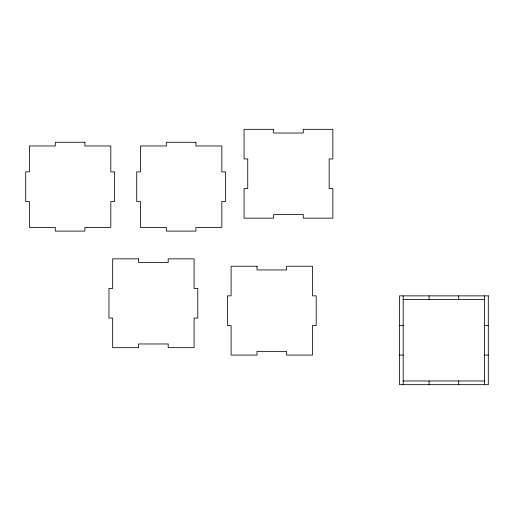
<?xml version="1.0" encoding="UTF-8"?>
<svg xmlns="http://www.w3.org/2000/svg" width="514" height="514" viewBox="0 0 514 514"><rect width="100%" height="100%" fill="white"/><g stroke="black" fill="none" stroke-linecap="round" stroke-linejoin="round"><path stroke-width="0.77" d="M403.182 299.559L484.599 299.559M399.481 325.465L403.182 325.465M484.599 325.465L488.3 325.465M399.481 355.071L403.182 355.071M484.599 355.071L488.3 355.071M403.182 380.977L484.599 380.977M484.599 295.858L484.599 384.678M458.694 295.858L458.694 299.559M458.694 380.977L458.694 384.678M429.087 295.858L429.087 299.559M429.087 380.977L429.087 384.678M403.182 295.858L403.182 384.678M273.654 129.322L244.047 129.322L244.047 158.929L247.748 158.929L247.748 188.535L244.047 188.535L244.047 218.142L273.654 218.142L273.654 214.441L303.26 214.441L303.26 218.142L332.866 218.142L332.866 188.535L329.166 188.535L329.166 158.929L332.866 158.929L332.866 129.322L303.26 129.322L303.26 133.023L273.654 133.023L273.654 129.322M84.913 142.275L55.306 142.275L55.306 145.976L29.401 145.976L29.401 171.882L25.7 171.882L25.7 201.488L29.401 201.488L29.401 227.394L55.306 227.394L55.306 231.094L84.913 231.094L84.913 227.394L110.818 227.394L110.818 201.488L114.519 201.488L114.519 171.882L110.818 171.882L110.818 145.976L84.913 145.976L84.913 142.275M195.937 142.275L166.33 142.275L166.33 145.976L140.425 145.976L140.425 171.882L136.724 171.882L136.724 201.488L140.425 201.488L140.425 227.394L166.33 227.394L166.33 231.094L195.937 231.094L195.937 227.394L221.842 227.394L221.842 201.488L225.543 201.488L225.543 171.882L221.842 171.882L221.842 145.976L195.937 145.976L195.937 142.275M138.574 258.85L112.669 258.85L112.669 288.457L108.968 288.457L108.968 318.063L112.669 318.063L112.669 347.67L138.574 347.67L138.574 343.969L168.181 343.969L168.181 347.67L194.086 347.67L194.086 318.063L197.787 318.063L197.787 288.457L194.086 288.457L194.086 258.85L168.181 258.85L168.181 262.551L138.574 262.551L138.574 258.85M257 266.252L231.094 266.252L231.094 295.858L227.394 295.858L227.394 325.465L231.094 325.465L231.094 355.071L257 355.071L257 351.37L286.606 351.37L286.606 355.071L312.512 355.071L312.512 325.465L316.213 325.465L316.213 295.858L312.512 295.858L312.512 266.252L286.606 266.252L286.606 269.953L257 269.953L257 266.252M488.3 295.858L399.481 295.858L399.481 384.678L488.3 384.678L488.3 295.858"/></g></svg>
